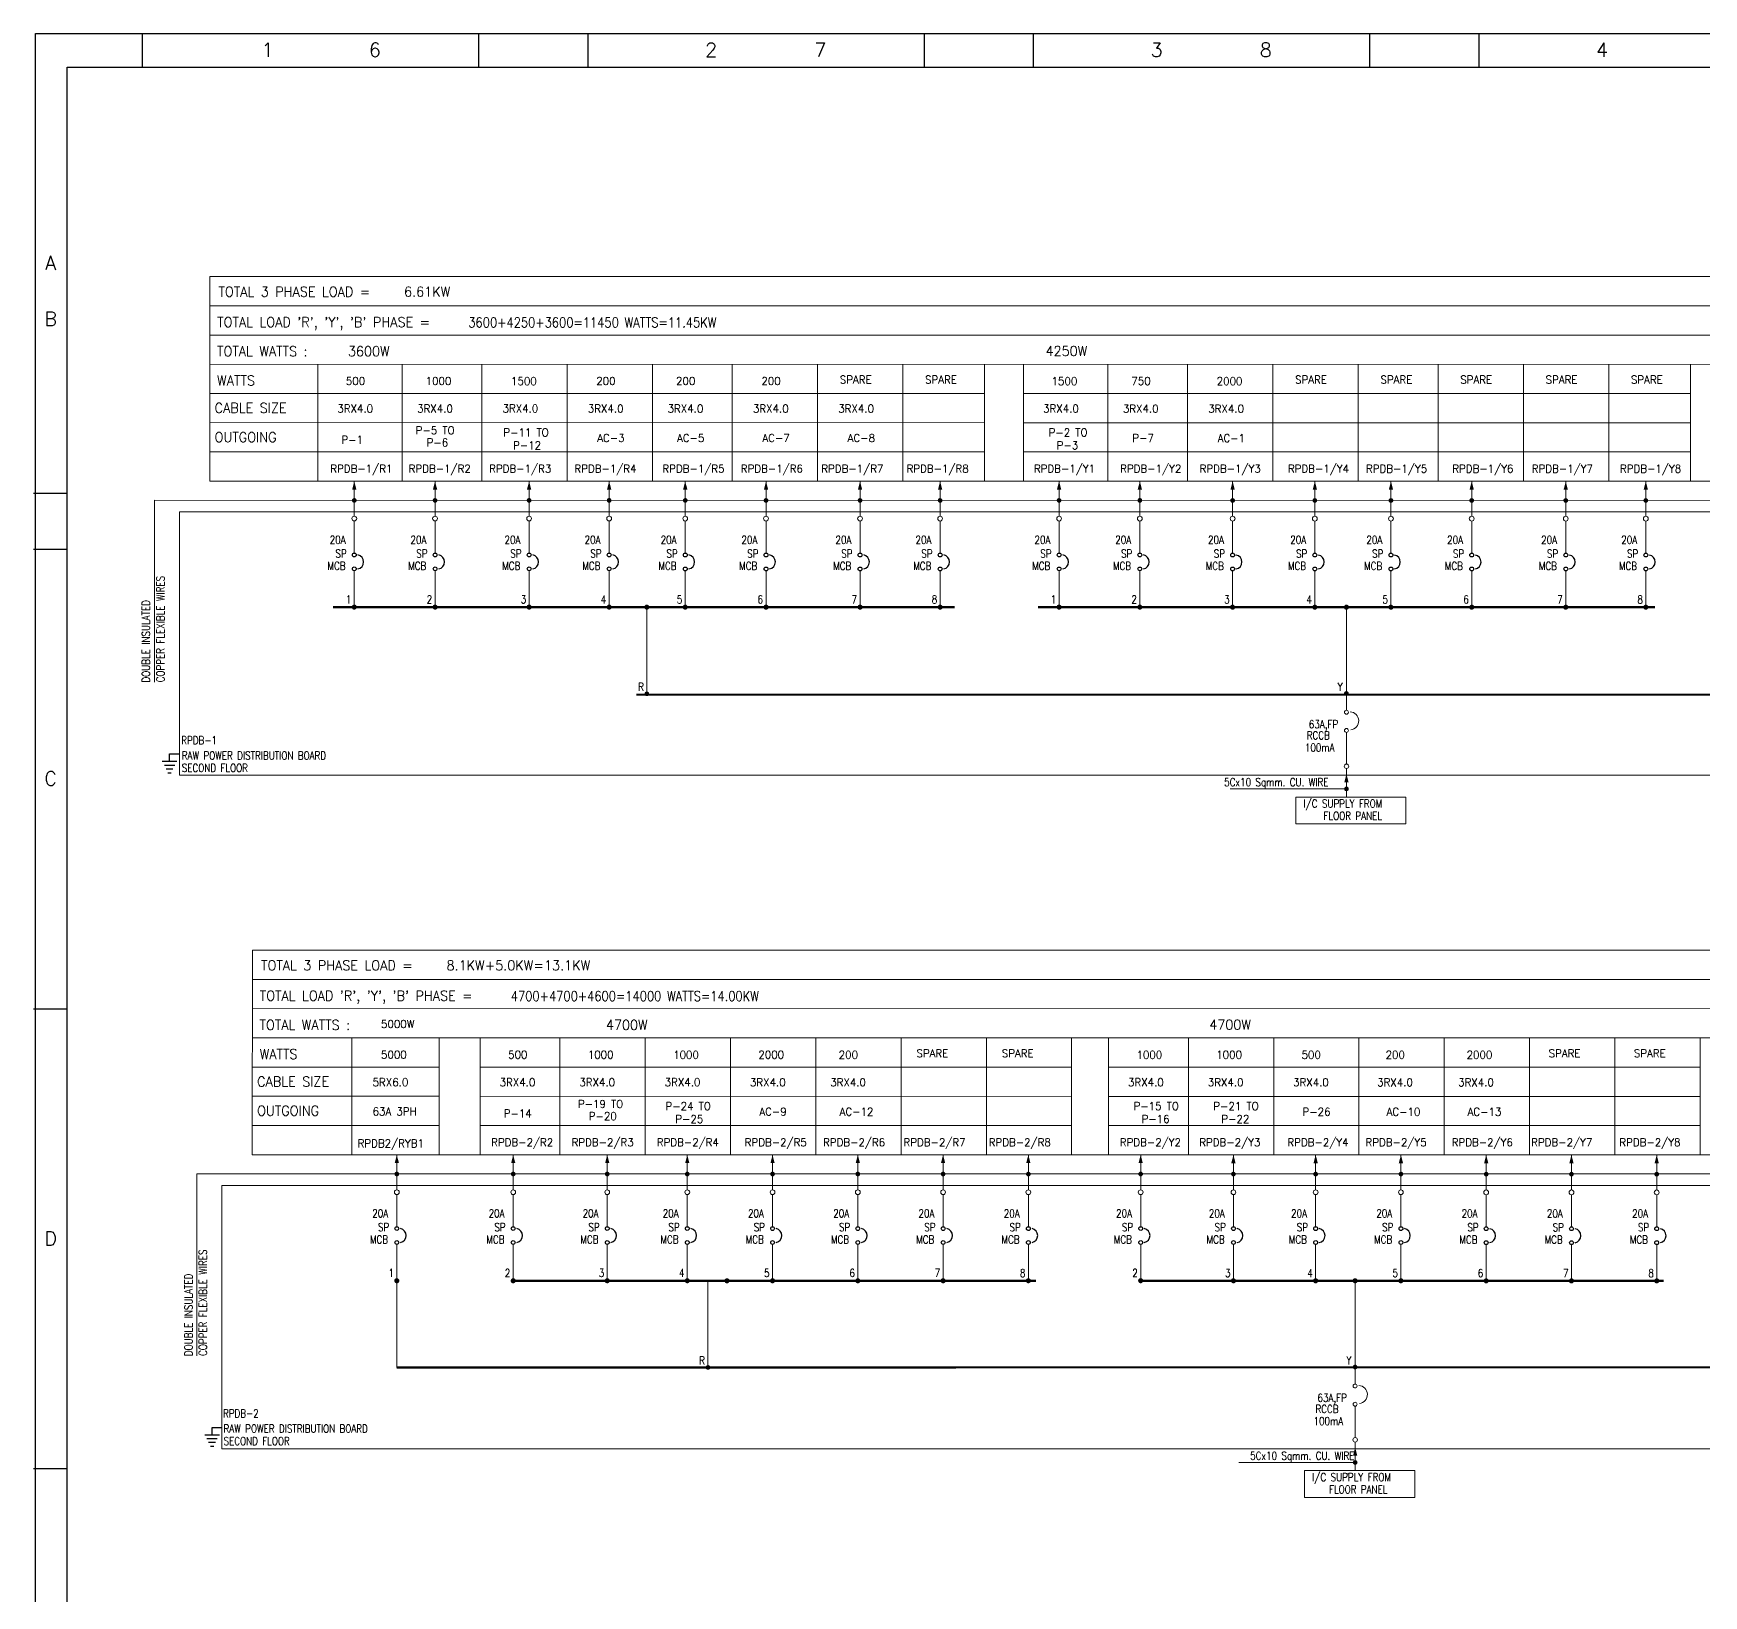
# Model space of a CAD drawing. Extents: x 2982526 to 3410143, y -1442121 to -1332990.
# Drawn here: x 3252730 to 3272083, y -1422274 to -1404164 of the extents above; entities that cross this region are included whole.
import ezdxf
from ezdxf.enums import TextEntityAlignment as Align

# ---------------------------------------------------------------- set-up
doc = ezdxf.new("R2010")
doc.units = 0
doc.header["$MEASUREMENT"] = 0
for name, pattern in [('1', [0, 0, 0]), ('AUDIT_D_120818183714-2', [0, 0, 0]), ('AUDIT_D_121128145614-0', [0])]:
    doc.linetypes.add(name, pattern=pattern)
doc.layers.get('0').update_dxf_attribs({"color": 6, "linetype": '1'})
for name, color, linetype in [('E_SCHEME', 230, 'AUDIT_D_120818183714-2'), ('E_TEXT', 7, 'AUDIT_D_121128145614-0'), ('Raw Loop', 30, 'Continuous'), ('TITLE', 7, 'Continuous')]:
    doc.layers.add(name, color=color, linetype=linetype)
doc.layers.add('ELE- DB DETAIL', color=7, linetype='Continuous', lineweight=18)
doc.layers.add('ELE-CABLE TRAY', color=31, linetype='Continuous', lineweight=0)
doc.layers.add('ELE-LIGHTING WIRING', color=7, linetype='Continuous', true_color=0x63d7b6)
doc.styles.add('ROMAN', font='romans.shx')
doc.styles.add('ROMANS', font='romans.shx')
doc.styles.add('SIMPLEX', font='SIMPLEX')

# ---------------------------------------------------------------- blocks, each defined once
blk = doc.blocks.new('EARTH')
at = {"color": 1, "linetype": 'Continuous', "lineweight": -3}
for p, q in [((-3.7, 0), (0, 0)), ((-3.7, -2.75), (-3.7, 0))]:
    blk.add_line(p, q, dxfattribs=at)
at = {"color": 1, "lineweight": -3}
for p, q in [((-6.45, -2.75), (-0.96, -2.75)), ((-5.65, -4.16), (-1.76, -4.16)), ((-5, -5.53), (-2.41, -5.53)), ((-4.35, -7.04), (-3.05, -7.04))]:
    blk.add_line(p, q, dxfattribs=at)
blk = doc.blocks.new('m c b')
at = {"color": 5}
for centre in [(0, -0.52), (0, -4.34)]:
    blk.add_circle(centre, 0.521, dxfattribs=at)
blk.add_arc((0.61, -2.43), 1.95, 281.327, 78.673, dxfattribs=at)
blk = doc.blocks.new('PHASE')
at = {"color": 5}
for centre in [(275896.4, 131407.2), (275896.4, 131298.9)]:
    blk.add_circle(centre, 11.8, dxfattribs=at)
blk.add_arc((275916.2, 131356.4), 53.3, 275.78941, 88.15833, dxfattribs=at)
blk = doc.blocks.new('ASDDD')
at = {"layer": 'TITLE', "color": 7}
for p, q in [((3233596, -1404164), (3270971, -1404164)), ((3233596, -1442121), (3233596, -1404164)), ((3234836, -1404556), (3234836, -1404164)), ((3238733, -1404556), (3238733, -1404164)), ((3239998, -1404556), (3239998, -1404164)), ((3243895, -1404556), (3243895, -1404164)), ((3245160, -1404556), (3245160, -1404164)), ((3249057, -1404556), (3249057, -1404164)), ((3250322, -1404556), (3250322, -1404164))]:
    blk.add_line(p, q, dxfattribs=at)
at = {"layer": 'TITLE'}
for p, q in [((3233962, -1404556), (3270580, -1404556)), ((3233962, -1441730), (3233962, -1404556))]:
    blk.add_line(p, q, dxfattribs=at)
at = {"layer": 'TITLE', "color": 0}
for p, q in [((3233570, -1409494), (3233962, -1409494)), ((3233570, -1410142), (3233962, -1410142)), ((3233570, -1415472), (3233962, -1415472)), ((3233570, -1420802), (3233962, -1420802))]:
    blk.add_line(p, q, dxfattribs=at)
at = {"layer": 'TITLE', "color": 7, "style": 'ROMANS', "width": 1}
for s, p in [('1', (3236283, -1404354)), ('6', (3237527, -1404354)), ('2', (3241424, -1404354)), ('7', (3242689, -1404354)), ('3', (3246586, -1404354)), ('8', (3247851, -1404354)), ('4', (3251748, -1404354))]:
    blk.add_text(s, height=162, dxfattribs=at).set_placement(p, align=Align.MIDDLE)
at = {"layer": 'TITLE', "color": 0, "style": 'ROMANS', "width": 1}
for s, p in [('A', (3233770, -1406825)), ('B', (3233770, -1407473)), ('C', (3233770, -1412803)), ('D', (3233770, -1418133))]:
    blk.add_text(s, height=162, dxfattribs=at).set_placement(p, align=Align.MIDDLE)

msp = doc.modelspace()

# ---------------------------------------------------------------- linework, layer by layer
at = {"layer": 'E_SCHEME', "color": 5, "linetype": 'Continuous', "lineweight": 0}
for p, q in [((3256448.2, -1409761.2), (3256448.2, -1409354.8)), ((3257384.1, -1409761.2), (3257384.1, -1409354.8)), ((3258473.8, -1409761.2), (3258473.8, -1409354.8)), ((3259401.4, -1409761.2), (3259401.4, -1409354.8)), ((3260283.1, -1409761.6), (3260283.1, -1409355.2)), ((3261219.1, -1409761.6), (3261219.1, -1409355.2)), ((3262308.8, -1409761.6), (3262308.8, -1409355.2)), ((3263236.4, -1409761.6), (3263236.4, -1409355.2)), ((3264614.9, -1409761.3), (3264614.9, -1409354.9)), ((3265550.9, -1409761.3), (3265550.9, -1409354.9)), ((3266625.8, -1409761.9), (3266625.8, -1409355.5)), ((3267578.7, -1409761.9), (3267578.7, -1409355.5)), ((3268460.4, -1409762.3), (3268460.4, -1409355.9)), ((3269396.4, -1409762.3), (3269396.4, -1409355.9)), ((3270486.1, -1409762.3), (3270486.1, -1409355.9)), ((3271413.7, -1409762.3), (3271413.7, -1409355.9)), ((3256448.2, -1410188.5), (3256448.2, -1409816.7)), ((3257384.1, -1410188.5), (3257384.1, -1409816.7)), ((3258473.8, -1410188.5), (3258473.8, -1409816.7)), ((3259401.4, -1410188.5), (3259401.4, -1409816.7)), ((3260283.1, -1410188.9), (3260283.1, -1409817.1)), ((3261219.1, -1410188.9), (3261219.1, -1409817.1)), ((3262308.8, -1410188.9), (3262308.8, -1409817.1)), ((3263236.4, -1410188.9), (3263236.4, -1409817.1)), ((3264614.9, -1410188.6), (3264614.9, -1409816.9)), ((3265550.9, -1410188.6), (3265550.9, -1409816.9)), ((3266625.8, -1410189.2), (3266625.8, -1409817.5)), ((3267578.7, -1410189.2), (3267578.7, -1409817.5)), ((3268460.4, -1410189.6), (3268460.4, -1409817.9)), ((3269396.4, -1410189.6), (3269396.4, -1409817.9)), ((3270486.1, -1410189.6), (3270486.1, -1409817.9)), ((3271413.7, -1410189.6), (3271413.7, -1409817.9)), ((3256448.2, -1410394), (3256448.2, -1410815.2)), ((3257384.1, -1410394), (3257384.1, -1410815.2)), ((3258473.8, -1410394), (3258473.8, -1410815.2)), ((3259401.4, -1410394), (3259401.4, -1410815.2)), ((3260283.1, -1410394.4), (3260283.1, -1410815.6)), ((3261219.1, -1410394.4), (3261219.1, -1410815.6)), ((3262308.8, -1410394.4), (3262308.8, -1410815.6)), ((3263236.4, -1410394.4), (3263236.4, -1410815.6)), ((3264614.9, -1410394.1), (3264614.9, -1410815.4)), ((3265550.9, -1410394.1), (3265550.9, -1410815.4)), ((3266625.8, -1410394.7), (3266625.8, -1410816)), ((3267578.7, -1410394.7), (3267578.7, -1410816)), ((3268460.4, -1410395.1), (3268460.4, -1410816.3)), ((3269396.4, -1410395.1), (3269396.4, -1410816.3)), ((3270486.1, -1410395.1), (3270486.1, -1410816.3)), ((3271413.7, -1410395.1), (3271413.7, -1410816.3)), ((3256940.8, -1417570.2), (3256940.8, -1417163.8)), ((3258289.7, -1417570.2), (3258289.7, -1417163.8)), ((3259379.2, -1417570.2), (3259379.2, -1417163.8)), ((3260306.7, -1417570.2), (3260306.7, -1417163.8)), ((3261294.8, -1417570.3), (3261294.8, -1417163.9)), ((3262282.8, -1417570.3), (3262282.8, -1417164)), ((3263270.9, -1417570.4), (3263270.9, -1417164)), ((3264258.9, -1417570.5), (3264258.9, -1417164.1)), ((3265560.5, -1417570.1), (3265560.5, -1417163.8)), ((3266635.3, -1417570.7), (3266635.3, -1417164.4)), ((3267588.1, -1417570.7), (3267588.1, -1417164.4)), ((3268576.2, -1417570.7), (3268576.2, -1417164.4)), ((3269564.2, -1417571.9), (3269564.2, -1417165.5)), ((3270552.3, -1417572.2), (3270552.3, -1417165.9)), ((3271540.3, -1417571.9), (3271540.3, -1417165.6)), ((3256940.8, -1417997.4), (3256940.8, -1417625.7)), ((3258289.7, -1417997.4), (3258289.7, -1417625.7)), ((3259379.2, -1417997.4), (3259379.2, -1417625.7)), ((3260306.7, -1417997.4), (3260306.7, -1417625.7)), ((3261294.8, -1417997.5), (3261294.8, -1417625.8)), ((3262282.8, -1417997.6), (3262282.8, -1417625.9)), ((3263270.9, -1417997.6), (3263270.9, -1417625.9)), ((3264258.9, -1417997.7), (3264258.9, -1417626)), ((3265560.5, -1417997.4), (3265560.5, -1417625.7)), ((3266635.3, -1417998), (3266635.3, -1417626.3)), ((3267588.1, -1417998), (3267588.1, -1417626.3)), ((3268576.2, -1417998), (3268576.2, -1417626.3)), ((3269564.2, -1417999.1), (3269564.2, -1417627.4)), ((3270552.3, -1417999.4), (3270552.3, -1417627.8)), ((3271540.3, -1417999.1), (3271540.3, -1417627.5)), ((3256940.8, -1418202.9), (3256940.8, -1419629.5)), ((3258289.7, -1418202.9), (3258289.7, -1418624.1)), ((3259379.2, -1418202.9), (3259379.2, -1418624.1)), ((3260306.7, -1418202.9), (3260306.7, -1418624.1)), ((3261294.8, -1418203), (3261294.8, -1418624.2)), ((3262282.8, -1418203.1), (3262282.8, -1418624.3)), ((3263270.9, -1418203.2), (3263270.9, -1418624.3)), ((3264258.9, -1418203.2), (3264258.9, -1418624.4)), ((3265560.5, -1418202.9), (3265560.5, -1418624.1)), ((3266635.3, -1418203.5), (3266635.3, -1418624.7)), ((3267588.1, -1418203.5), (3267588.1, -1418624.7)), ((3268576.2, -1418203.5), (3268576.2, -1418624.7)), ((3269564.2, -1418204.6), (3269564.2, -1418625.8)), ((3270552.3, -1418205), (3270552.3, -1418626.1)), ((3271540.3, -1418204.7), (3271540.3, -1418625.8))]:
    msp.add_line(p, q, dxfattribs=at)
at = {"layer": 'E_SCHEME', "color": 40, "linetype": 'Continuous', "lineweight": 0}
for points in [[(3256448.2, -1409354.8, 0, 48.9, 0), (3256448.2, -1409451.7, 48.9, 48.9, 0)], [(3257384.1, -1409354.8, 0, 48.9, 0), (3257384.1, -1409451.7, 48.9, 48.9, 0)], [(3258473.8, -1409354.8, 0, 48.9, 0), (3258473.8, -1409451.7, 48.9, 48.9, 0)], [(3259401.4, -1409354.8, 0, 48.9, 0), (3259401.4, -1409451.7, 48.9, 48.9, 0)], [(3260283.1, -1409355.2, 0, 48.9, 0), (3260283.1, -1409452.1, 48.9, 48.9, 0)], [(3261219.1, -1409355.2, 0, 48.9, 0), (3261219.1, -1409452.1, 48.9, 48.9, 0)], [(3262308.8, -1409355.2, 0, 48.9, 0), (3262308.8, -1409452.1, 48.9, 48.9, 0)], [(3263236.4, -1409355.2, 0, 48.9, 0), (3263236.4, -1409452.1, 48.9, 48.9, 0)], [(3264614.9, -1409354.9, 0, 48.9, 0), (3264614.9, -1409451.8, 48.9, 48.9, 0)], [(3265550.9, -1409354.9, 0, 48.9, 0), (3265550.9, -1409451.8, 48.9, 48.9, 0)], [(3266625.8, -1409355.5, 0, 48.9, 0), (3266625.8, -1409452.4, 48.9, 48.9, 0)], [(3267578.7, -1409355.5, 0, 48.9, 0), (3267578.7, -1409452.4, 48.9, 48.9, 0)], [(3268460.4, -1409355.9, 0, 48.9, 0), (3268460.4, -1409452.8, 48.9, 48.9, 0)], [(3269396.4, -1409355.9, 0, 48.9, 0), (3269396.4, -1409452.8, 48.9, 48.9, 0)], [(3270486.1, -1409355.9, 0, 48.9, 0), (3270486.1, -1409452.8, 48.9, 48.9, 0)], [(3271413.7, -1409355.9, 0, 48.9, 0), (3271413.7, -1409452.8, 48.9, 48.9, 0)], [(3256940.8, -1417163.8, 0, 48.9, 0), (3256940.8, -1417260.7, 48.9, 48.9, 0)], [(3258289.7, -1417163.8, 0, 48.9, 0), (3258289.7, -1417260.7, 48.9, 48.9, 0)], [(3259379.2, -1417163.8, 0, 48.9, 0), (3259379.2, -1417260.7, 48.9, 48.9, 0)], [(3260306.7, -1417163.8, 0, 48.9, 0), (3260306.7, -1417260.7, 48.9, 48.9, 0)], [(3261294.8, -1417163.9, 0, 48.9, 0), (3261294.8, -1417260.8, 48.9, 48.9, 0)], [(3262282.8, -1417164, 0, 48.9, 0), (3262282.8, -1417260.9, 48.9, 48.9, 0)], [(3263270.9, -1417164, 0, 48.9, 0), (3263270.9, -1417261, 48.9, 48.9, 0)], [(3264258.9, -1417164.1, 0, 48.9, 0), (3264258.9, -1417261, 48.9, 48.9, 0)], [(3265560.5, -1417163.8, 0, 48.9, 0), (3265560.5, -1417260.7, 48.9, 48.9, 0)], [(3266635.3, -1417164.4, 0, 48.9, 0), (3266635.3, -1417261.3, 48.9, 48.9, 0)], [(3267588.1, -1417164.4, 0, 48.9, 0), (3267588.1, -1417261.3, 48.9, 48.9, 0)], [(3268576.2, -1417164.4, 0, 48.9, 0), (3268576.2, -1417261.3, 48.9, 48.9, 0)], [(3269564.2, -1417165.5, 0, 48.9, 0), (3269564.2, -1417262.4, 48.9, 48.9, 0)], [(3270552.3, -1417165.9, 0, 48.9, 0), (3270552.3, -1417262.8, 48.9, 48.9, 0)], [(3271540.3, -1417165.6, 0, 48.9, 0), (3271540.3, -1417262.5, 48.9, 48.9, 0)]]:
    msp.add_lwpolyline(points, format="xyseb", dxfattribs=at)
at = {"layer": 'E_SCHEME', "color": 5, "linetype": 'Continuous', "lineweight": 0, "ltscale": 100}
for points in [[(3254421.9, -1409710.8), (3280164.2, -1409711.1), (3280163.7, -1412764.7), (3254421.4, -1412764.3)], [(3254914.7, -1417519.8), (3279526, -1417520.2), (3279525.6, -1420573.4), (3254914.3, -1420573)]]:
    msp.add_lwpolyline(points, close=True, dxfattribs=at)
at = {"layer": 'E_SCHEME', "color": 7, "linetype": 'Continuous', "lineweight": 0, "ltscale": 0.5, "const_width": 27.2}
for points in [[(3256461.8, -1409577.9, -1), (3256434.6, -1409577.9, -1)], [(3257397.7, -1409577.9, -1), (3257370.5, -1409577.9, -1)], [(3258487.4, -1409577.9, -1), (3258460.2, -1409577.9, -1)], [(3259415, -1409577.9, -1), (3259387.8, -1409577.9, -1)], [(3260296.7, -1409578.3, -1), (3260269.6, -1409578.3, -1)], [(3261232.7, -1409578.3, -1), (3261205.5, -1409578.3, -1)], [(3262322.3, -1409578.3, -1), (3262295.2, -1409578.3, -1)], [(3263250, -1409578.3, -1), (3263222.8, -1409578.3, -1)], [(3264628.5, -1409578.1, -1), (3264601.3, -1409578.1, -1)], [(3265564.5, -1409578.1, -1), (3265537.3, -1409578.1, -1)], [(3266639.4, -1409578.7, -1), (3266612.2, -1409578.7, -1)], [(3267592.3, -1409578.7, -1), (3267565.1, -1409578.7, -1)], [(3268474, -1409579, -1), (3268446.9, -1409579, -1)], [(3269410, -1409579, -1), (3269382.8, -1409579, -1)], [(3270499.6, -1409579, -1), (3270472.5, -1409579, -1)], [(3271427.3, -1409579, -1), (3271400.1, -1409579, -1)], [(3256954.4, -1417387, -1), (3256927.2, -1417387, -1)], [(3258303.3, -1417387, -1), (3258276.1, -1417387, -1)], [(3259392.8, -1417387, -1), (3259365.6, -1417387, -1)], [(3260320.3, -1417387, -1), (3260293.2, -1417387, -1)], [(3261308.4, -1417387, -1), (3261281.2, -1417387, -1)], [(3262296.4, -1417387.1, -1), (3262269.3, -1417387.1, -1)], [(3263284.5, -1417387.2, -1), (3263257.3, -1417387.2, -1)], [(3264272.5, -1417387.2, -1), (3264245.4, -1417387.2, -1)], [(3265574.1, -1417386.9, -1), (3265546.9, -1417386.9, -1)], [(3266648.8, -1417387.5, -1), (3266621.7, -1417387.5, -1)], [(3267601.7, -1417387.5, -1), (3267574.5, -1417387.5, -1)], [(3268589.7, -1417387.5, -1), (3268562.6, -1417387.5, -1)], [(3269577.8, -1417388.7, -1), (3269550.6, -1417388.7, -1)], [(3270565.8, -1417389, -1), (3270538.7, -1417389, -1)], [(3271553.9, -1417388.7, -1), (3271526.7, -1417388.7, -1)]]:
    msp.add_lwpolyline(points, format="xyb", close=True, dxfattribs=at)
at = {"layer": 'E_SCHEME', "linetype": 'Continuous', "lineweight": 0, "const_width": 24.7}
for points in [[(3256202.8, -1410815.8), (3263406.8, -1410815.5)], [(3264369.5, -1410816), (3271519.2, -1410816)], [(3258275, -1418624.7), (3264346.1, -1418624.7)], [(3265560.5, -1418624.7), (3271618.8, -1418624.7)]]:
    msp.add_lwpolyline(points, dxfattribs=at)
at = {"layer": 'E_SCHEME', "color": 7, "linetype": 'Continuous', "lineweight": 0, "const_width": 29.4}
for points in [[(3256433.5, -1410815.2, 1), (3256462.9, -1410815.2, 1)], [(3257369.4, -1410815.2, 1), (3257398.8, -1410815.2, 1)], [(3258459.1, -1410815.2, 1), (3258488.5, -1410815.2, 1)], [(3259386.7, -1410815.2, 1), (3259416.1, -1410815.2, 1)], [(3260268.5, -1410815.6, 1), (3260297.8, -1410815.6, 1)], [(3261204.4, -1410815.6, 1), (3261233.8, -1410815.6, 1)], [(3262294.1, -1410815.6, 1), (3262323.4, -1410815.6, 1)], [(3263221.7, -1410815.6, 1), (3263251.1, -1410815.6, 1)], [(3264600.2, -1410815.4, 1), (3264629.6, -1410815.4, 1)], [(3265536.2, -1410815.4, 1), (3265565.6, -1410815.4, 1)], [(3266611.1, -1410816, 1), (3266640.4, -1410816, 1)], [(3267564, -1410816, 1), (3267593.4, -1410816, 1)], [(3268445.8, -1410816.3, 1), (3268475.1, -1410816.3, 1)], [(3269381.7, -1410816.3, 1), (3269411.1, -1410816.3, 1)], [(3270471.4, -1410816.3, 1), (3270500.7, -1410816.3, 1)], [(3271399, -1410816.3, 1), (3271428.4, -1410816.3, 1)], [(3256926.1, -1418624.1, 1), (3256955.5, -1418624.1, 1)], [(3258275, -1418624.1, 1), (3258304.4, -1418624.1, 1)], [(3259364.5, -1418624.1, 1), (3259393.9, -1418624.1, 1)], [(3260292.1, -1418624.1, 1), (3260321.4, -1418624.1, 1)], [(3261280.1, -1418624.2, 1), (3261309.5, -1418624.2, 1)], [(3262268.2, -1418624.3, 1), (3262297.5, -1418624.3, 1)], [(3263256.2, -1418624.3, 1), (3263285.6, -1418624.3, 1)], [(3264244.3, -1418624.4, 1), (3264273.6, -1418624.4, 1)], [(3265545.8, -1418624.1, 1), (3265575.2, -1418624.1, 1)], [(3266620.6, -1418624.7, 1), (3266649.9, -1418624.7, 1)], [(3267573.4, -1418624.7, 1), (3267602.8, -1418624.7, 1)], [(3268561.5, -1418624.7, 1), (3268590.8, -1418624.7, 1)], [(3269549.5, -1418625.8, 1), (3269578.9, -1418625.8, 1)], [(3270537.6, -1418626.1, 1), (3270566.9, -1418626.1, 1)], [(3271525.6, -1418625.8, 1), (3271555, -1418625.8, 1)]]:
    msp.add_lwpolyline(points, format="xyb", close=True, dxfattribs=at)
at = {"layer": 'E_SCHEME', "linetype": 'Continuous', "lineweight": 0}
for centre in [(3256448.2, -1409789, 0), (3256448.2, -1409789, 0), (3257384.1, -1409789, 0), (3257384.1, -1409789, 0), (3258473.8, -1409789, 0), (3258473.8, -1409789, 0), (3259401.4, -1409789, 0), (3259401.4, -1409789, 0), (3260283.1, -1409789.4, 0), (3260283.1, -1409789.4, 0), (3261219.1, -1409789.4, 0), (3261219.1, -1409789.4, 0), (3262308.8, -1409789.4, 0), (3262308.8, -1409789.4, 0), (3263236.4, -1409789.4, 0), (3263236.4, -1409789.4, 0), (3264614.9, -1409789.1, 0), (3264614.9, -1409789.1, 0), (3265550.9, -1409789.1, 0), (3265550.9, -1409789.1, 0), (3266625.8, -1409789.7, 0), (3266625.8, -1409789.7, 0), (3267578.7, -1409789.7, 0), (3267578.7, -1409789.7, 0), (3268460.4, -1409790.1, 0), (3268460.4, -1409790.1, 0), (3269396.4, -1409790.1, 0), (3269396.4, -1409790.1, 0), (3270486.1, -1409790.1, 0), (3270486.1, -1409790.1, 0), (3271413.7, -1409790.1, 0), (3271413.7, -1409790.1, 0), (3256940.8, -1417598, 0), (3256940.8, -1417598, 0), (3258289.7, -1417598, 0), (3258289.7, -1417598, 0), (3259379.2, -1417598, 0), (3259379.2, -1417598, 0), (3260306.7, -1417598, 0), (3260306.7, -1417598, 0), (3261294.8, -1417598, 0), (3261294.8, -1417598, 0), (3262282.8, -1417598.1, 0), (3262282.8, -1417598.1, 0), (3263270.9, -1417598.2, 0), (3263270.9, -1417598.2, 0), (3264258.9, -1417598.2, 0), (3264258.9, -1417598.2, 0), (3265560.5, -1417597.9, 0), (3265560.5, -1417597.9, 0), (3266635.3, -1417598.5, 0), (3266635.3, -1417598.5, 0), (3267588.1, -1417598.5, 0), (3267588.1, -1417598.5, 0), (3268576.2, -1417598.5, 0), (3268576.2, -1417598.5, 0), (3269564.2, -1417599.7, 0), (3269564.2, -1417599.7, 0), (3270552.3, -1417600, 0), (3270552.3, -1417600, 0), (3271540.3, -1417599.7, 0), (3271540.3, -1417599.7, 0)]:
    msp.add_circle(centre, 27.8, dxfattribs=at)
at = {"layer": 'ELE- DB DETAIL', "color": 4, "linetype": 'Continuous', "lineweight": 0}
for p, q in [((3259837.7, -1410815.6), (3259837.3, -1411818.1, 0)), ((3267944.4, -1410816), (3267944.2, -1411818.4, 0)), ((3267945.1, -1412012.7, 0), (3267944.2, -1411818.4, 0)), ((3267945.1, -1412269.6, 0), (3267944.9, -1412633.9, 0)), ((3267945.1, -1412922.5, 0), (3266596.4, -1412922.5, 0)), ((3260546.1, -1418624.7, 0), (3260545.6, -1419627)), ((3268045.2, -1418624.7, 0), (3268045.1, -1419627, 0)), ((3268046, -1419821.2, 0), (3268045.1, -1419627, 0)), ((3268045.9, -1420078.2, 0), (3268045.7, -1420442.4, 0)), ((3268045.9, -1420730.9, 0), (3266697.4, -1420730.9, 0))]:
    msp.add_line(p, q, dxfattribs=at)
at = {"layer": 'ELE- DB DETAIL', "color": 5, "linetype": 'Continuous', "lineweight": 0}
for p, q in [((3267945.1, -1412686, 0), (3267945.1, -1413014.1, 0)), ((3268045.9, -1420494.5, 0), (3268045.9, -1420822.6, 0))]:
    msp.add_line(p, q, dxfattribs=at)
at = {"layer": 'ELE- DB DETAIL', "color": 153, "lineweight": 0}
for p, q in [((3267854.6, -1413053.3, 257.2), (3267868.7, -1413053.3, 257.2)), ((3267868.7, -1413053.3, 257.2), (3267854.6, -1413053.3, 257.2)), ((3267969.6, -1420861.7, 257.2), (3267955.5, -1420861.7, 257.2)), ((3267955.5, -1420861.8, 257.2), (3267969.6, -1420861.8, 257.2))]:
    msp.add_line(p, q, dxfattribs=at)
at = {"layer": 'ELE- DB DETAIL', "color": 1, "linetype": 'Continuous', "lineweight": 0, "ltscale": 10}
for points in [[(3254131.4, -1411686.9), (3254131.4, -1409574.4), (3279849.1, -1409577.4)], [(3254624.2, -1419495.7), (3254624.2, -1417383.4), (3279005.4, -1417386.7)]]:
    msp.add_lwpolyline(points, dxfattribs=at)
at = {"layer": 'ELE- DB DETAIL', "color": 7, "linetype": 'Continuous', "lineweight": 0, "const_width": 29.4, "elevation": 0}
for points in [[(3259823.1, -1410815.6, 1), (3259852.4, -1410815.6, 1)], [(3267929.7, -1410816, 1), (3267959, -1410816, 1)]]:
    msp.add_lwpolyline(points, format="xyb", close=True, dxfattribs=at)
at = {"layer": 'ELE- DB DETAIL', "color": 6, "linetype": 'Continuous', "lineweight": 0, "const_width": 24.7}
for points in [[(3259715.4, -1411831.1), (3276373.1, -1411829.9)], [(3256940.8, -1419629.5), (3275635.1, -1419628.4)]]:
    msp.add_lwpolyline(points, dxfattribs=at)
at = {"layer": 'ELE- DB DETAIL', "color": 7, "linetype": 'Continuous', "lineweight": 0, "ltscale": 0.5, "const_width": 27.2, "elevation": 0}
for points in [[(3259851.6, -1411820.2, -1), (3259824.4, -1411820.2, -1)], [(3267957.8, -1411815.9, -1), (3267930.6, -1411815.9, -1)], [(3267958.6, -1412922.5, -1), (3267931.5, -1412922.5, -1)]]:
    msp.add_lwpolyline(points, format="xyb", close=True, dxfattribs=at)
at = {"layer": 'ELE- DB DETAIL', "color": 40, "linetype": 'Continuous', "lineweight": 0, "elevation": 0}
msp.add_lwpolyline([(3267945.1, -1412747.8, 0, 48.9, 0), (3267945.1, -1412844.7, 48.9, 48.9, 0)], format="xyseb", dxfattribs=at)
at = {"layer": 'ELE- DB DETAIL', "linetype": 'Continuous', "lineweight": 0, "ltscale": 0.9, "elevation": 0}
msp.add_lwpolyline([(3267357.9, -1413328.3), (3268634.9, -1413328.3), (3268634.9, -1413016.8), (3267357.9, -1413016.8)], close=True, dxfattribs=at)
at = {"layer": 'ELE- DB DETAIL', "color": 7, "linetype": 'Continuous', "lineweight": 0, "const_width": 29.4}
for points in [[(3260752.2, -1418624.7, 1), (3260781.6, -1418624.7, 1)], [(3268030.5, -1418624.7, 1), (3268059.9, -1418624.7, 1)]]:
    msp.add_lwpolyline(points, format="xyb", close=True, dxfattribs=at)
at = {"layer": 'ELE- DB DETAIL', "color": 7, "linetype": 'Continuous', "lineweight": 0, "ltscale": 0.5, "const_width": 27.2}
for points in [[(3260559.9, -1419629.2, -1), (3260532.8, -1419629.2, -1)], [(3268058.6, -1419624.5, -1), (3268031.5, -1419624.5, -1)], [(3268059.5, -1420730.9, -1), (3268032.3, -1420730.9, -1)]]:
    msp.add_lwpolyline(points, format="xyb", close=True, dxfattribs=at)
at = {"layer": 'ELE- DB DETAIL', "color": 40, "linetype": 'Continuous', "lineweight": 0}
msp.add_lwpolyline([(3268045.9, -1420556.3, 0, 48.9, 0), (3268045.9, -1420653.2, 48.9, 48.9, 0)], format="xyseb", dxfattribs=at)
at = {"layer": 'ELE- DB DETAIL', "linetype": 'Continuous', "lineweight": 0, "ltscale": 0.9}
msp.add_lwpolyline([(3267458.8, -1421136.4), (3268735.7, -1421136.4), (3268735.7, -1420825.3), (3267458.8, -1420825.3)], close=True, dxfattribs=at)
at = {"layer": 'ELE- DB DETAIL', "linetype": 'Continuous', "lineweight": 0}
for centre in [(3267945.1, -1412660, 0), (3268045.9, -1420468.4, 0)]:
    msp.add_circle(centre, 26, dxfattribs=at)
at = {"layer": 'ELE-CABLE TRAY', "color": 0}
for p, q in [((3280076.7, -1408000.9), (3254773.7, -1408000.4)), ((3254773.7, -1409354.8), (3280076.6, -1409354.8)), ((3279438.6, -1415810.1), (3255266.5, -1415809.5)), ((3255266.5, -1417163.9), (3279438.5, -1417163.9))]:
    msp.add_line(p, q, dxfattribs=at)
at = {"layer": 'Raw Loop', "color": 0, "lineweight": 0}
for points in [[(3254773.7, -1409354.8), (3254775.7, -1406982.8), (3280076.7, -1406983)], [(3280076.7, -1407321.7), (3254773.7, -1407322.2)], [(3280076.7, -1407660.8), (3254773.7, -1407661.3)], [(3254774.8, -1408000.4), (3254773.7, -1408000.4)], [(3256026.7, -1409354.5), (3256026.8, -1408000.2)], [(3257001.4, -1409354.7), (3257001.5, -1408000.5)], [(3257925.9, -1409354.8), (3257926, -1408000.4)], [(3258915.1, -1409354.6), (3258915.2, -1408000.1)], [(3259903.3, -1409354.7), (3259903.4, -1408000.2)], [(3260827.7, -1409354.9), (3260827.8, -1408000.5)], [(3261816.9, -1409354.6), (3261817, -1408000.2)], [(3262805.1, -1409354.8), (3262805.2, -1408000.2)], [(3263751.7, -1409354.8), (3263751.8, -1408000.2)], [(3264204.3, -1409354.9), (3264204.4, -1408000.6)], [(3265179, -1409355.1), (3265179.1, -1408000.9)], [(3266103.5, -1409355.2), (3266103.6, -1408000.8)], [(3267092.7, -1409355), (3267092.8, -1408000.5)], [(3268082, -1409355.4), (3268082.1, -1408000.9)], [(3269006.4, -1409354.8), (3269006.5, -1408000.4)], [(3269995.6, -1409354.5), (3269995.7, -1408000.1)], [(3270983.8, -1409354.7), (3270983.9, -1408000.1)], [(3271930.4, -1409354.7), (3271930.5, -1408000.1)], [(3263751.7, -1408338.1), (3254774.7, -1408338.4)], [(3271930.4, -1408339.4), (3264204.3, -1408339.6)], [(3263751.7, -1408677.7), (3254774.3, -1408676.1)], [(3271930.4, -1408679), (3264204.3, -1408677.4)], [(3263751.7, -1409015.1), (3254774, -1409014.8)], [(3271930.4, -1409016.4), (3264204.3, -1409016)], [(3255266.5, -1417163.9), (3255268.5, -1414792.1), (3279438.6, -1414792.3)], [(3279438.6, -1415131), (3255266.6, -1415131.5)], [(3279438.6, -1415470.1), (3255266.5, -1415470.5)], [(3255267.6, -1415809.5), (3255266.5, -1415809.5)], [(3256418.4, -1417163.5), (3256418.5, -1415809.4)], [(3257431.4, -1417163.5), (3257431.5, -1415809.4)], [(3257907, -1417163.7), (3257907.1, -1415809.7)], [(3258831.4, -1417163.9), (3258831.5, -1415809.6)], [(3259820.5, -1417163.6), (3259820.6, -1415809.3)], [(3260808.5, -1417163.8), (3260808.6, -1415809.3)], [(3261796.6, -1417163.8), (3261796.7, -1415809.4)], [(3262784.6, -1417164), (3262784.7, -1415809.6)], [(3263772.7, -1417164.1), (3263772.8, -1415809.6)], [(3264760.7, -1417164), (3264760.8, -1415809.6)], [(3265188.7, -1417164), (3265188.8, -1415809.9)], [(3266113, -1417164.1), (3266113.1, -1415809.8)], [(3267102.2, -1417163.8), (3267102.3, -1415809.5)], [(3268090.2, -1417164), (3268090.3, -1415809.6)], [(3269078.3, -1417165), (3269078.3, -1415810.5)], [(3270066.3, -1417164.1), (3270066.4, -1415809.7)], [(3271054.3, -1417164.1), (3271054.4, -1415809.7)], [(3272042.4, -1417164.5), (3272042.5, -1415810)], [(3257431.5, -1416147.5), (3255267.5, -1416147.6)], [(3264760.8, -1416147.2), (3257907.1, -1416147.5)], [(3272042.5, -1416148.3), (3265188.8, -1416148.5)], [(3257431.4, -1416485.6), (3255267.1, -1416485.2)], [(3264760.8, -1416486.9), (3257907.1, -1416485.6)], [(3272042.4, -1416488), (3265188.7, -1416486.5)], [(3257431.4, -1416823.9), (3255266.8, -1416823.9)], [(3264760.7, -1416824.2), (3257907, -1416823.9)], [(3272042.4, -1416825.3), (3265188.7, -1416825)]]:
    msp.add_lwpolyline(points, dxfattribs=at)

# ---------------------------------------------------------------- block references
at = {"layer": 'E_SCHEME', "linetype": 'Continuous', "lineweight": 0}
for name, p, xscale, yscale, zscale in [('m c b', (3256448.4, -1410188.5), 42.29382828920667, 42.29382828920667, 42.29382828920667), ('m c b', (3257384.4, -1410188.5), 42.29382828920667, 42.29382828920667, 42.29382828920667), ('m c b', (3258474, -1410188.5), 42.29382828920667, 42.29382828920667, 42.29382828920667), ('m c b', (3259401.7, -1410188.5), 42.29382828920667, 42.29382828920667, 42.29382828920667), ('m c b', (3260283.4, -1410188.9), 42.29382828920667, 42.29382828920667, 42.29382828920667), ('m c b', (3261219.3, -1410188.9), 42.29382828920667, 42.29382828920667, 42.29382828920667), ('m c b', (3262309, -1410188.9), 42.29382828920667, 42.29382828920667, 42.29382828920667), ('m c b', (3263236.6, -1410188.9), 42.29382828920667, 42.29382828920667, 42.29382828920667), ('m c b', (3264615.2, -1410188.6), 42.29382828920667, 42.29382828920667, 42.29382828920667), ('m c b', (3265551.1, -1410188.6), 42.29382828920667, 42.29382828920667, 42.29382828920667), ('m c b', (3266626, -1410189.2), 42.29382828920667, 42.29382828920667, 42.29382828920667), ('m c b', (3267579, -1410189.2), 42.29382828920667, 42.29382828920667, 42.29382828920667), ('m c b', (3268460.7, -1410189.6), 42.29382828920667, 42.29382828920667, 42.29382828920667), ('m c b', (3269396.6, -1410189.6), 42.29382828920667, 42.29382828920667, 42.29382828920667), ('m c b', (3270486.3, -1410189.6), 42.29382828920667, 42.29382828920667, 42.29382828920667), ('m c b', (3271413.9, -1410189.6), 42.29382828920667, 42.29382828920667, 42.29382828920667), ('EARTH', (3254421.9, -1412517.3), 30.91276962188909, 30.9127696110929, 30.91276960749421), ('m c b', (3256941, -1417997.4), 42.28919328630982, 42.28919328630982, 42.28919328630982), ('m c b', (3258289.9, -1417997.4), 42.28919328630982, 42.28919328630982, 42.28919328630982), ('m c b', (3259379.4, -1417997.4), 42.28919328630982, 42.28919328630982, 42.28919328630982), ('m c b', (3260307, -1417997.4), 42.28919328630982, 42.28919328630982, 42.28919328630982), ('m c b', (3261295, -1417997.5), 42.28919328630982, 42.28919328630982, 42.28919328630982), ('m c b', (3262283.1, -1417997.6), 42.28919328630982, 42.28919328630982, 42.28919328630982), ('m c b', (3263271.1, -1417997.6), 42.28919328630982, 42.28919328630982, 42.28919328630982), ('m c b', (3264259.2, -1417997.7), 42.28919328630982, 42.28919328630982, 42.28919328630982), ('m c b', (3265560.7, -1417997.4), 42.28919328630982, 42.28919328630982, 42.28919328630982), ('m c b', (3266635.5, -1417998), 42.28919328630982, 42.28919328630982, 42.28919328630982), ('m c b', (3267588.3, -1417998), 42.28919328630982, 42.28919328630982, 42.28919328630982), ('m c b', (3268576.4, -1417998), 42.28919328630982, 42.28919328630982, 42.28919328630982), ('m c b', (3269564.4, -1417999.1), 42.28919328630982, 42.28919328630982, 42.28919328630982), ('m c b', (3270552.5, -1417999.4), 42.28919328630982, 42.28919328630982, 42.28919328630982), ('m c b', (3271540.5, -1417999.1), 42.28919328630982, 42.28919328630982, 42.28919328630982), ('EARTH', (3254914.7, -1420326), 30.9093818752002, 30.90938186440519, 30.9093818608069)]:
    msp.add_blockref(name, p, dxfattribs=dict(at, xscale=xscale, yscale=yscale, zscale=zscale))
at = {"layer": 'ELE-CABLE TRAY', "color": 0}
for p, xscale, yscale, zscale in [((2730574.7, -1667979.1, 0), 1.947725665145571, 1.947725665145571, 1.947725665145571), ((2730734, -1675761.4, 0), 1.947512212865052, 1.947512212865052, 1.947512212865052)]:
    msp.add_blockref('PHASE', p, dxfattribs=dict(at, xscale=xscale, yscale=yscale, zscale=zscale))
at = {"layer": 'ELE-LIGHTING WIRING', "color": 7}
msp.add_blockref('ASDDD', (19159.4, 0), dxfattribs=at)

# ---------------------------------------------------------------- texts
at = {"layer": 'E_TEXT', "linetype": 'Continuous', "lineweight": 0, "style": 'ROMAN', "width": 0.8}
for s, height, p in [('20A', 92.74, (3256163.4, -1410080.5)), ('20A', 92.74, (3257099.3, -1410080.5)), ('20A', 92.74, (3258189, -1410080.5)), ('20A', 92.74, (3259116.6, -1410080.5)), ('20A', 92.74, (3259998.4, -1410080.9)), ('20A', 92.74, (3260934.3, -1410080.9)), ('20A', 92.74, (3262024, -1410080.9)), ('20A', 92.74, (3262951.6, -1410080.9)), ('20A', 92.74, (3264330.1, -1410080.6)), ('20A', 92.74, (3265266.1, -1410080.6)), ('20A', 92.74, (3266341, -1410081.2)), ('20A', 92.74, (3267293.9, -1410081.2)), ('20A', 92.74, (3268175.7, -1410081.6)), ('20A', 92.74, (3269111.6, -1410081.6)), ('20A', 92.74, (3270201.3, -1410081.6)), ('20A', 92.74, (3271128.9, -1410081.6)), ('MCB', 92.74, (3256136.8, -1410383.1)), ('SP', 92.74, (3256230.1, -1410240.7)), ('MCB', 92.74, (3257072.8, -1410383.1)), ('SP', 92.74, (3257166, -1410240.7)), ('MCB', 92.74, (3258162.4, -1410383.1)), ('SP', 92.74, (3258255.7, -1410240.7)), ('MCB', 92.74, (3259090.1, -1410383.1)), ('SP', 92.74, (3259183.3, -1410240.7)), ('MCB', 92.74, (3259971.8, -1410383.5)), ('SP', 92.74, (3260065.1, -1410241.1)), ('MCB', 92.74, (3260907.7, -1410383.5)), ('SP', 92.74, (3261001, -1410241.1)), ('MCB', 92.74, (3261997.4, -1410383.5)), ('SP', 92.74, (3262090.7, -1410241.1)), ('MCB', 92.74, (3262925, -1410383.5)), ('SP', 92.74, (3263018.3, -1410241.1)), ('MCB', 92.74, (3264303.5, -1410383.3)), ('SP', 92.74, (3264396.8, -1410240.8)), ('MCB', 92.74, (3265239.5, -1410383.3)), ('SP', 92.74, (3265332.8, -1410240.8)), ('MCB', 92.74, (3266314.4, -1410383.9)), ('SP', 92.74, (3266407.7, -1410241.4)), ('MCB', 92.74, (3267267.4, -1410383.9)), ('SP', 92.74, (3267360.6, -1410241.4)), ('MCB', 92.74, (3268149.1, -1410384.2)), ('SP', 92.74, (3268242.4, -1410241.8)), ('MCB', 92.74, (3269085, -1410384.2)), ('SP', 92.74, (3269178.3, -1410241.8)), ('MCB', 92.74, (3270174.7, -1410384.2)), ('SP', 92.74, (3270268, -1410241.8)), ('MCB', 92.74, (3271102.3, -1410384.2)), ('SP', 92.74, (3271195.6, -1410241.8)), ('1', 92.7, (3256350.7, -1410771.6)), ('2', 92.7, (3257286.6, -1410771.6)), ('3', 92.7, (3258376.3, -1410771.6)), ('4', 92.7, (3259303.9, -1410771.6)), ('5', 92.7, (3260185.6, -1410772)), ('6', 92.7, (3261121.6, -1410772)), ('7', 92.7, (3262211.3, -1410772)), ('8', 92.7, (3263138.9, -1410772)), ('1', 92.7, (3264517.4, -1410771.8)), ('2', 92.7, (3265453.4, -1410771.8)), ('3', 92.7, (3266528.3, -1410772.3)), ('4', 92.7, (3267481.2, -1410772.3)), ('5', 92.7, (3268362.9, -1410772.7)), ('6', 92.7, (3269298.9, -1410772.7)), ('7', 92.7, (3270388.6, -1410772.7)), ('8', 92.7, (3271316.2, -1410772.7)), ('20A', 92.73, (3256656.1, -1417889.4)), ('20A', 92.73, (3258004.9, -1417889.4)), ('20A', 92.73, (3259094.5, -1417889.4)), ('20A', 92.73, (3260022, -1417889.4)), ('20A', 92.73, (3261010, -1417889.5)), ('20A', 92.73, (3261998.1, -1417889.6)), ('20A', 92.73, (3262986.1, -1417889.6)), ('20A', 92.73, (3263974.2, -1417889.7)), ('20A', 92.73, (3265275.7, -1417889.4)), ('20A', 92.73, (3266350.5, -1417890)), ('20A', 92.73, (3267303.4, -1417890)), ('20A', 92.73, (3268291.4, -1417890)), ('20A', 92.73, (3269279.5, -1417891.1)), ('20A', 92.73, (3270267.5, -1417891.5)), ('20A', 92.73, (3271255.5, -1417891.2)), ('SP', 92.73, (3256722.7, -1418049.6)), ('SP', 92.73, (3258071.6, -1418049.6)), ('SP', 92.73, (3259161.2, -1418049.6)), ('SP', 92.73, (3260088.7, -1418049.6)), ('SP', 92.73, (3261076.7, -1418049.7)), ('SP', 92.73, (3262064.8, -1418049.7)), ('SP', 92.73, (3263052.8, -1418049.8)), ('SP', 92.73, (3264040.9, -1418049.9)), ('SP', 92.73, (3265342.4, -1418049.6)), ('SP', 92.73, (3266417.2, -1418050.1)), ('SP', 92.73, (3267370.1, -1418050.1)), ('SP', 92.73, (3268358.1, -1418050.2)), ('SP', 92.73, (3269346.1, -1418051.3)), ('SP', 92.73, (3270334.2, -1418051.6)), ('SP', 92.73, (3271322.2, -1418051.3)), ('MCB', 92.73, (3256629.5, -1418192.1)), ('MCB', 92.73, (3257978.3, -1418192.1)), ('MCB', 92.73, (3259067.9, -1418192.1)), ('MCB', 92.73, (3259995.4, -1418192.1)), ('MCB', 92.73, (3260983.5, -1418192.1)), ('MCB', 92.73, (3261971.5, -1418192.2)), ('MCB', 92.73, (3262959.5, -1418192.3)), ('MCB', 92.73, (3263947.6, -1418192.4)), ('MCB', 92.73, (3265249.1, -1418192)), ('MCB', 92.73, (3266323.9, -1418192.6)), ('MCB', 92.73, (3267276.8, -1418192.6)), ('MCB', 92.73, (3268264.8, -1418192.6)), ('MCB', 92.73, (3269252.9, -1418193.8)), ('MCB', 92.73, (3270240.9, -1418194.1)), ('MCB', 92.73, (3271229, -1418193.8)), ('1', 92.7, (3256843.3, -1418580.5)), ('2', 92.7, (3258192.2, -1418580.5)), ('3', 92.7, (3259281.7, -1418580.5)), ('4', 92.7, (3260209.3, -1418580.5)), ('5', 92.7, (3261197.3, -1418580.6)), ('6', 92.7, (3262185.4, -1418580.7)), ('7', 92.7, (3263173.4, -1418580.7)), ('8', 92.7, (3264161.4, -1418580.8)), ('2', 92.7, (3265463, -1418580.5)), ('3', 92.7, (3266537.8, -1418581.1)), ('4', 92.7, (3267490.6, -1418581.1)), ('5', 92.7, (3268478.7, -1418581.1)), ('6', 92.7, (3269466.7, -1418582.2)), ('7', 92.7, (3270454.8, -1418582.5)), ('8', 92.7, (3271442.8, -1418582.2))]:
    msp.add_text(s, height=height, dxfattribs=at).set_placement(p)
at = {"layer": 'ELE- DB DETAIL', "color": 0, "lineweight": 0, "style": 'SIMPLEX'}
for s, height, width, p in [('TOTAL 3 PHASE LOAD = ', 114.531, 0.95, (3254874.9, -1407216.4)), ("TOTAL LOAD 'R', 'Y', 'B' PHASE = ", 114.531, 0.95, (3254859.8, -1407568.8)), ('3600+4250+3600=11450 WATTS=11.45KW', 114.531, 0.85, (3257769.6, -1407572.5)), ('TOTAL 3 PHASE LOAD = ', 114.519, 0.95, (3255367.8, -1415025.7)), ("TOTAL LOAD 'R', 'Y', 'B' PHASE = ", 114.519, 0.95, (3255352.6, -1415378.1)), ('4700+4700+4600=14000 WATTS=14.00KW', 114.519, 0.85, (3258262.1, -1415381.7))]:
    msp.add_text(s, height=height, dxfattribs=dict(at, width=width)).set_placement(p)
at = {"layer": 'ELE- DB DETAIL', "linetype": 'Continuous', "lineweight": 0, "style": 'ROMAN', "width": 0.8}
for s, height, p in [('COPPER FLEXIBLE WIRES', 92.738, (3254248, -1411686.9)), ('DOUBLE INSULATED ', 92.738, (3254080.4, -1411690.2)), ('COPPER FLEXIBLE WIRES', 92.728, (3254740.8, -1419495.7)), ('DOUBLE INSULATED ', 92.728, (3254573.3, -1419498.9))]:
    msp.add_text(s, height=height, rotation=90, dxfattribs=at).set_placement(p)
at = {"layer": 'ELE- DB DETAIL', "color": 3, "linetype": 'Continuous', "lineweight": 0, "style": 'ROMAN', "width": 0.8}
for s, p in [('R', (3259736.8, -1411784.8, 0)), ('Y', (3267843.7, -1411785.1, 0)), ('R', (3260445.1, -1419593.8)), ('Y', (3267944.6, -1419593.7))]:
    msp.add_text(s, height=92.7, dxfattribs=at).set_placement(p)
at = {"layer": 'ELE- DB DETAIL', "linetype": 'Continuous', "lineweight": 0, "style": 'ROMAN', "width": 0.8}
for height, p in [(92.74, (3267849, -1412219, 0)), (92.73, (3267949.9, -1420027.5))]:
    msp.add_text('63A,FP', height=height, dxfattribs=at).set_placement(p, align=Align.RIGHT)
for s, height, p in [('RPDB-1', 92.74, (3254443, -1412405.1)), ('100mA', 92.74, (3267463.3, -1412489.5, 0)), ('RCCB', 92.74, (3267484.9, -1412348.3, 0)), ('RAW POWER DISTRIBUTION BOARD', 92.738, (3254448.9, -1412582)), ('SECOND FLOOR', 92.738, (3254449.6, -1412725.8)), ('5Cx10 Sqmm. CU. WIRE', 92.738, (3266528.5, -1412890.9, 0)), ('I/C SUPPLY FROM', 92.738, (3267447.5, -1413139.2, 0)), ('FLOOR PANEL', 92.738, (3267679.7, -1413281.1, 0)), ('RPDB-2', 92.69, (3254927.3, -1420208.4)), ('RCCB', 92.73, (3267585.9, -1420156.8)), ('RAW POWER DISTRIBUTION BOARD', 92.686, (3254933.2, -1420385.2)), ('100mA', 92.73, (3267564.2, -1420298)), ('SECOND FLOOR', 92.686, (3254933.9, -1420529)), ('5Cx10 Sqmm. CU. WIRE', 92.728, (3266829.4, -1420699.3)), ('I/C SUPPLY FROM', 92.728, (3267548.4, -1420947.6)), ('FLOOR PANEL', 92.728, (3267743, -1421089.2))]:
    msp.add_text(s, height=height, dxfattribs=at).set_placement(p)
at = {"layer": 'Raw Loop', "color": 0, "lineweight": 0, "style": 'SIMPLEX', "width": 0.95}
for s, height, p in [('6.61KW', 114.53, (3257024.8, -1407215.9)), ('TOTAL WATTS :', 114.531, (3254857.6, -1407906)), ('3600W', 114.53, (3256374.2, -1407906)), ('4250W', 114.53, (3264457.6, -1407903.3)), ('WATTS', 114.53, (3254858.8, -1408245.1)), ('500', 91.62, (3256350.2, -1408240)), ('1000', 91.62, (3257274.7, -1408240.1)), ('1500', 91.62, (3258263.9, -1408241.2)), ('200', 91.62, (3259252.1, -1408240.2)), ('200', 91.62, (3260176.5, -1408240.2)), ('200', 91.62, (3261165.7, -1408240.2)), ('SPARE', 91.62, (3262074, -1408223.6)), ('SPARE', 91.62, (3263062.2, -1408223.6)), ('1500', 91.62, (3264527.8, -1408241.3)), ('750', 91.62, (3265452.3, -1408240.6)), ('2000', 91.62, (3266441.5, -1408241.4)), ('SPARE', 91.62, (3267349.8, -1408223.3)), ('SPARE', 91.62, (3268339.1, -1408223.4)), ('SPARE', 91.62, (3269263.5, -1408223.4)), ('SPARE', 91.62, (3270252.7, -1408223.6)), ('SPARE', 91.62, (3271240.9, -1408223.6)), ('CABLE SIZE', 114.53, (3254829.4, -1408563.2)), ('3RX4.0', 91.62, (3256252.2, -1408559.3)), ('3RX4.0', 91.62, (3257176.7, -1408559.4)), ('3RX4.0', 91.62, (3258165.9, -1408558.6)), ('3RX4.0', 91.62, (3259154.1, -1408559.6)), ('3RX4.0', 91.62, (3260078.5, -1408559.6)), ('3RX4.0', 91.62, (3261067.7, -1408559.7)), ('3RX4.0', 91.62, (3262055.9, -1408559.7)), ('3RX4.0', 91.62, (3264429.8, -1408559.6)), ('3RX4.0', 91.62, (3265354.3, -1408560.1)), ('3RX4.0', 91.62, (3266343.5, -1408560.8)), ('P-5 TO', 91.62, (3257159.3, -1408811.9)), ('P-11 TO', 91.62, (3258175.4, -1408836.4)), ('P-2 TO', 91.62, (3264493.7, -1408836.5)), ('OUTGOING', 114.53, (3254829.4, -1408902)), ('P-1', 91.62, (3256299.5, -1408921.1)), ('P-6', 91.62, (3257286, -1408952.8)), ('P-12', 91.62, (3258288.6, -1408986.3)), ('AC-3', 91.62, (3259263.4, -1408900.7)), ('AC-5', 91.62, (3260187.9, -1408900.7)), ('AC-7', 91.62, (3261177.1, -1408900.8)), ('AC-8', 91.62, (3262165.3, -1408900.8)), ('P-3', 91.62, (3264586.8, -1408986.4)), ('P-7', 91.62, (3265463.6, -1408901.2)), ('AC-1', 91.62, (3266452.9, -1408901.9)), ('RPDB-1/R1', 91.62, (3256170, -1409255.9)), ('RPDB-1/R2', 91.62, (3257078.4, -1409255.9)), ('RPDB-1/R3', 91.62, (3258011, -1409255.9)), ('RPDB-1/R4', 91.62, (3258999.1, -1409256)), ('RPDB-1/R5', 91.62, (3260018.4, -1409256.2)), ('RPDB-1/R6', 91.62, (3260926.7, -1409256.2)), ('RPDB-1/R7', 91.62, (3261859.4, -1409256.2)), ('RPDB-1/R8', 91.62, (3262847.5, -1409256.3)), ('RPDB-1/Y1', 91.62, (3264323.1, -1409256.3)), ('RPDB-1/Y2', 91.62, (3265322.8, -1409256.3)), ('RPDB-1/Y3', 91.62, (3266244, -1409256.3)), ('RPDB-1/Y4', 91.62, (3267266.4, -1409256.4)), ('RPDB-1/Y5', 91.62, (3268171.5, -1409256.6)), ('RPDB-1/Y6', 91.62, (3269171.2, -1409256.6)), ('RPDB-1/Y7', 91.62, (3270092.4, -1409256.6)), ('RPDB-1/Y8', 91.62, (3271114.8, -1409256.7)), ('8.1KW+5.0KW=13.1KW', 114.519, (3257517.3, -1415025.2)), ('TOTAL WATTS :', 114.519, (3255350.4, -1415715.2)), ('5000W', 91.61, (3256758.1, -1415694.1)), ('4700W', 114.52, (3259363.3, -1415715.2)), ('4700W', 114.52, (3266354.6, -1415712.6)), ('WATTS', 114.52, (3255351.6, -1416054.3)), ('5000', 91.61, (3256758.1, -1416049.2)), ('500', 91.57, (3258230.4, -1416049.9)), ('1000', 91.57, (3259154.3, -1416050)), ('1000', 91.57, (3260143, -1416051.1)), ('2000', 91.57, (3261130.6, -1416050.1)), ('200', 91.57, (3262060.9, -1416050.9)), ('SPARE', 91.57, (3262962.3, -1416033.3)), ('SPARE', 91.57, (3263951, -1416033.5)), ('1000', 91.57, (3265512.1, -1416051)), ('1000', 91.57, (3266436, -1416050.4)), ('500', 91.57, (3267424.7, -1416051.2)), ('200', 91.57, (3268398.7, -1416051.2)), ('2000', 91.57, (3269337.3, -1416051.3)), ('SPARE', 91.57, (3270287.7, -1416033.4)), ('SPARE', 91.57, (3271275.3, -1416033.3)), ('CABLE SIZE', 114.52, (3255322.2, -1416372.3)), ('5RX6.0', 91.61, (3256660.1, -1416368.5)), ('3RX4.0', 91.57, (3258132.5, -1416369.1)), ('3RX4.0', 91.57, (3259056.4, -1416369.1)), ('3RX4.0', 91.57, (3260045.1, -1416368.3)), ('3RX4.0', 91.57, (3261032.7, -1416369.3)), ('3RX4.0', 91.57, (3261962.9, -1416370.1)), ('3RX4.0', 91.57, (3265414.1, -1416369.2)), ('3RX4.0', 91.57, (3266338, -1416369.6)), ('3RX4.0', 91.57, (3267326.7, -1416370.4)), ('3RX4.0', 91.57, (3268300.8, -1416370.5)), ('3RX4.0', 91.57, (3269239.3, -1416370.6)), ('OUTGOING', 114.52, (3255322.2, -1416711.1)), ('63A 3PH ', 91.61, (3256660.1, -1416707.7)), ('P-14', 91.57, (3258179.7, -1416730.6)), ('P-19 TO', 91.57, (3259039.1, -1416621.5)), ('P-20', 91.57, (3259165.7, -1416762.3)), ('P-24 TO', 91.57, (3260054.6, -1416646)), ('AC-9', 91.57, (3261142, -1416710.2)), ('AC-12', 91.57, (3262072.2, -1416711)), ('P-15 TO', 91.57, (3265477.9, -1416645.9)), ('P-21 TO', 91.57, (3266401.9, -1416646)), ('P-26', 91.57, (3267436, -1416711.3)), ('AC-10', 91.57, (3268410.1, -1416711.4)), ('AC-13', 91.57, (3269348.6, -1416711.5)), ('P-25', 91.57, (3260167.7, -1416795.8)), ('P-16', 91.57, (3265571, -1416795.7)), ('P-22', 91.57, (3266494.9, -1416795.7)), ('RPDB2/RYB1', 91.61, (3256486.7, -1417077.6)), ('RPDB-2/R2', 91.57, (3258033.8, -1417065.1)), ('RPDB-2/R3', 91.57, (3258965.9, -1417065.2)), ('RPDB-2/R4', 91.57, (3259953.5, -1417065.2)), ('RPDB-2/R5', 91.57, (3260972.2, -1417065.4)), ('RPDB-2/R6', 91.57, (3261880, -1417065.4)), ('RPDB-2/R7', 91.57, (3262812.1, -1417065.4)), ('RPDB-2/R8', 91.57, (3263799.7, -1417065.5)), ('RPDB-2/Y2', 91.57, (3265318.6, -1417065.5)), ('RPDB-2/Y3', 91.57, (3266239.2, -1417065.5)), ('RPDB-2/Y4', 91.57, (3267261.1, -1417065.5)), ('RPDB-2/Y5', 91.57, (3268165.6, -1417065.7)), ('RPDB-2/Y6', 91.57, (3269164.8, -1417065.7)), ('RPDB-2/Y7', 91.57, (3270085.5, -1417065.8)), ('RPDB-2/Y8', 91.57, (3271107.3, -1417065.8))]:
    msp.add_text(s, height=height, dxfattribs=at).set_placement(p)

doc.saveas('drawing.dxf')
